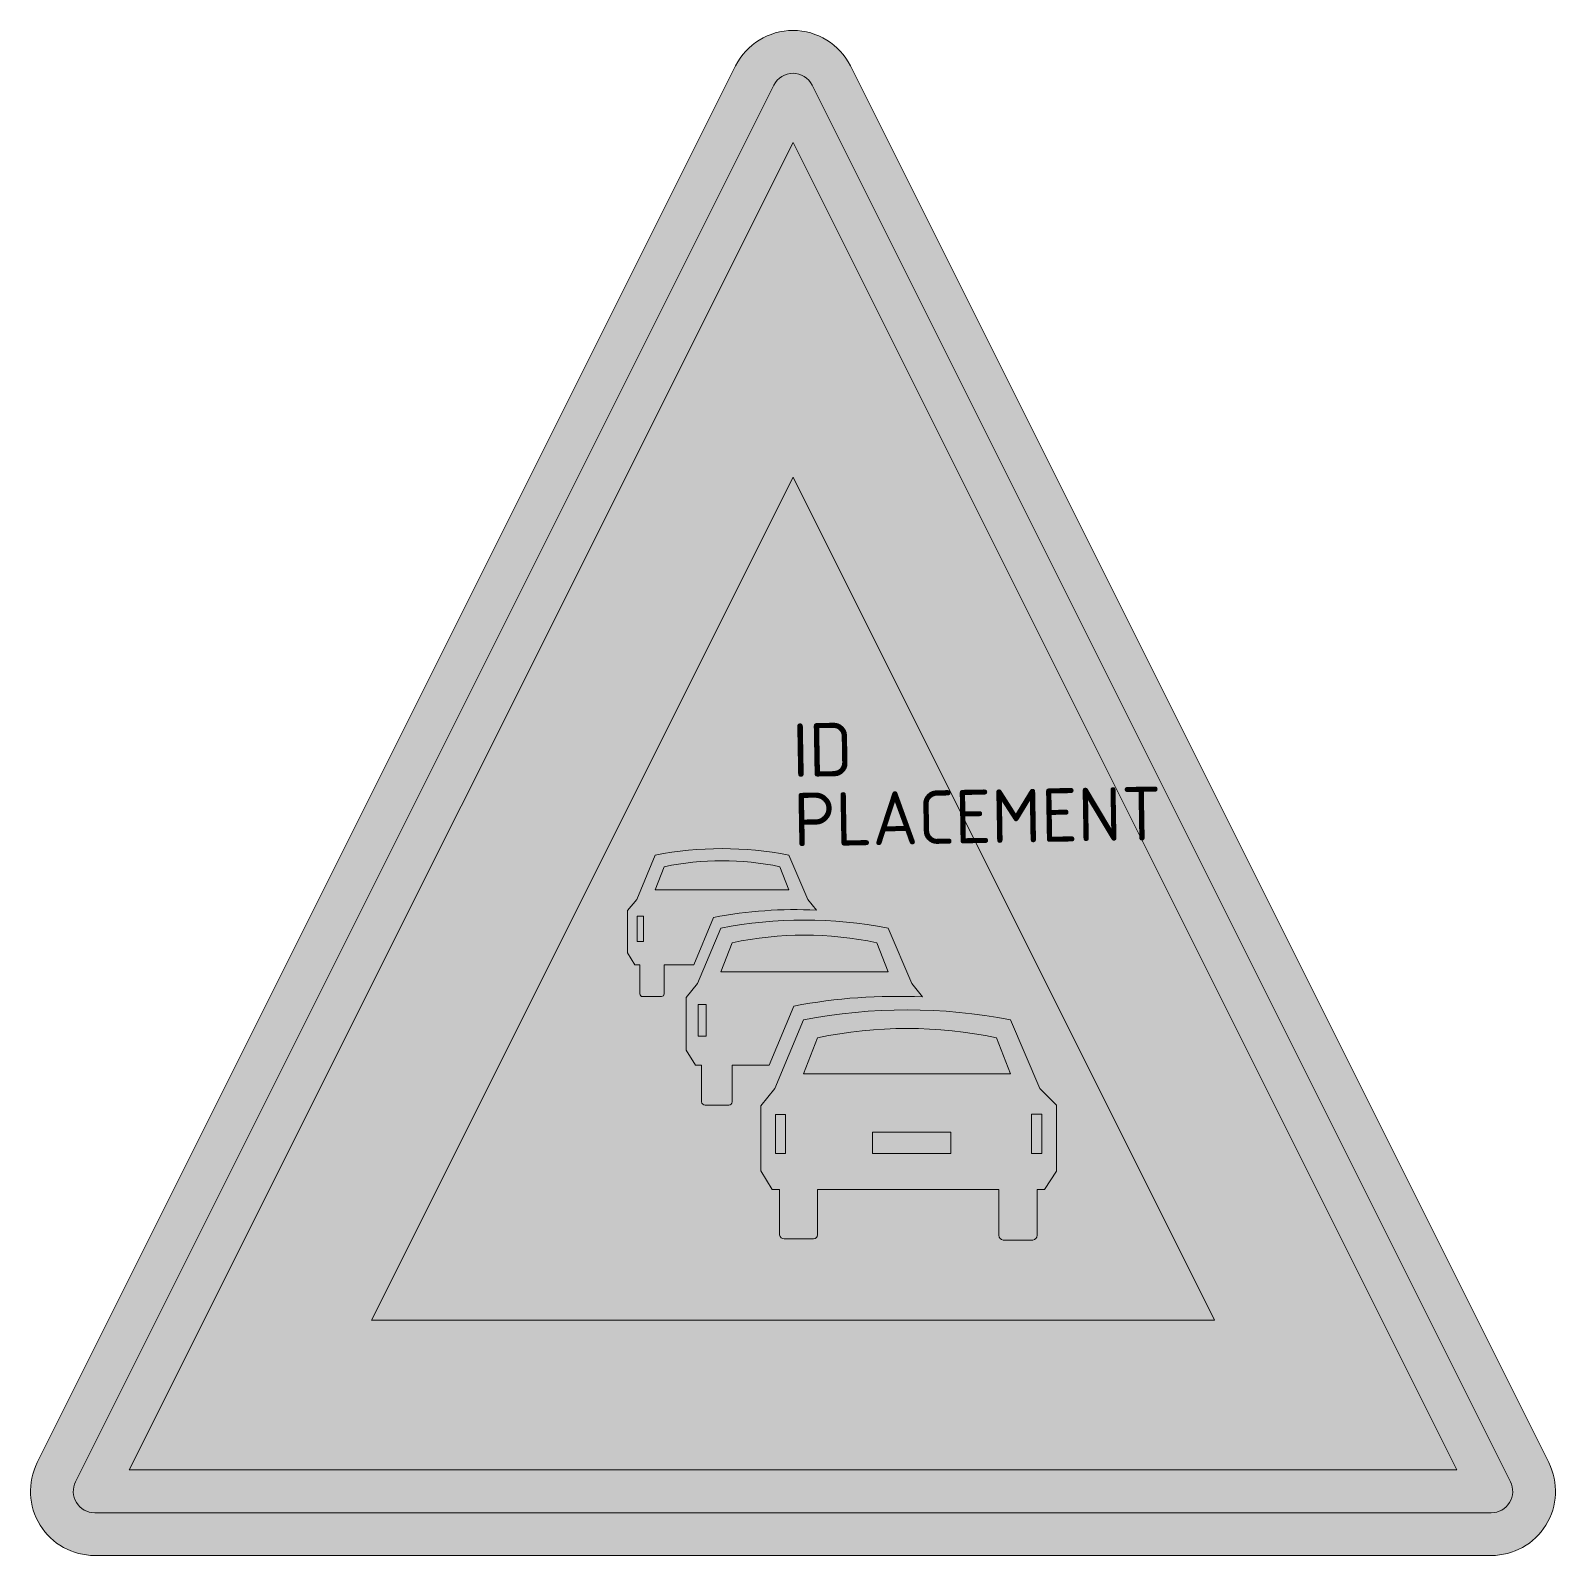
# Model space of a CAD drawing. Extents: x -3.56 to 3.56, y -3.56 to 3.56.
import ezdxf
from ezdxf.enums import TextEntityAlignment as Align

# ---------------------------------------------------------------- set-up
doc = ezdxf.new("R2010")
doc.units = 0
doc.styles.add('NLCS-ISO', font='NLCS-ISO.ttf', dxfattribs={"height": 0.25})

msp = doc.modelspace()

# ---------------------------------------------------------------- hatches: boundary and pattern name
at = {"true_color": 0xbb1e10}
h = msp.add_hatch(color=22, dxfattribs=at)
h.dxf.hatch_style = 1
h.paths.add_polyline_path([(-3.33066907387547e-16, -3.364589803375031), (-3.264589803375033, -3.36458980337503, -0.5575365158350488), (-3.354032522475023, -3.219868443825035), (-0.08944271909999257, 3.309311162925026, -0.2840790438404129), (-3.33066907387547e-16, 3.36458980337503), (-3.33066907387547e-16, 3.564589803375031, 0.2840790438404122), (-0.2683281572999753, 3.398753882025018), (-3.532917960675007, -3.130425724725043, 0.5575365158350504), (-3.264589803375031, -3.56458980337503), (-3.33066907387547e-16, -3.56458980337503)])
h = msp.add_hatch(color=22, dxfattribs=at)
h.dxf.hatch_style = 1
h.paths.add_polyline_path([(3.532917960675005, -3.130425724725042), (0.2683281572999748, 3.398753882025018, 0.2840790438404124), (-3.33066907387547e-16, 3.564589803375031), (-3.33066907387547e-16, 3.36458980337503, -0.2840790438404117), (0.08944271909999146, 3.309311162925026), (3.354032522475022, -3.219868443825035, -0.55753651583505), (3.264589803375031, -3.364589803375031), (-3.33066907387547e-16, -3.36458980337503), (-2.775557561562891e-16, -3.56458980337503), (3.26458980337503, -3.564589803375032, 0.5575365158350539)])
at = {"true_color": 0xf1f0ea}
h = msp.add_hatch(color=7, dxfattribs=at)
h.dxf.hatch_style = 1
h.paths.add_polyline_path([(-2.220446049250313e-16, 3.040983005625054), (-2.220446049250313e-16, 3.36458980337503, 0.2840790438404135), (-0.08944271909999268, 3.309311162925026), (-3.354032522475024, -3.219868443825035, 0.5575365158350518), (-3.264589803375033, -3.36458980337503), (-2.220446049250313e-16, -3.364589803375031), (-2.220446049250313e-16, -3.164589803375029), (-3.102786404500042, -3.164589803375028)])
h = msp.add_hatch(color=7, dxfattribs=at)
h.dxf.hatch_style = 1
h.paths.add_polyline_path([(0.08944271909999135, 3.309311162925026, 0.2840790438404112), (-2.220446049250313e-16, 3.36458980337503), (0, 3.04098300562505), (3.102786404500041, -3.164589803375031), (0, -3.164589803375029), (0, -3.36458980337503), (3.26458980337503, -3.364589803375031, 0.5575365158350514), (3.354032522475022, -3.219868443825035)])
at = {"true_color": 0xbb1e10}
h = msp.add_hatch(color=22, dxfattribs=at)
h.dxf.hatch_style = 1
h.paths.add_polyline_path([(-3.885780586188048e-16, 3.040983005625052), (-3.102786404500042, -3.164589803375029), (-3.885780586188048e-16, -3.164589803375029), (-4.440892098500626e-16, -2.46458980337503), (-1.970162612375115, -2.46458980337503), (-3.33066907387547e-16, 1.4757354213752)], flags=17)
h = msp.add_hatch(color=22, dxfattribs=at)
h.dxf.hatch_style = 1
h.paths.add_polyline_path([(-3.33066907387547e-16, 3.040983005625052), (-3.33066907387547e-16, 1.475735421375199), (1.970162612375114, -2.46458980337503), (-3.33066907387547e-16, -2.46458980337503), (-3.33066907387547e-16, -3.164589803375029), (3.102786404500042, -3.164589803375032)], flags=17)
at = {"true_color": 0xf1f0ea}
h = msp.add_hatch(color=7, dxfattribs=at)
h.dxf.hatch_style = 1
h.paths.add_polyline_path([(1.970162612375114, -2.46458980337503), (-8.881784197001252e-16, 1.475735421375199), (-1.970162612375115, -2.46458980337503)])
at = {"true_color": 0x2a292a}
h = msp.add_hatch(color=250, dxfattribs=at)
h.dxf.hatch_style = 1
h.paths.add_polyline_path([(-0.3710523673668291, -0.5817102175090847), (-0.3318618762414989, -0.4530787255108701), (-0.6443677111084893, -0.4530787255108699), (-0.6021638248908943, -0.3445637923375511, -0.05189506487094026), (-0.3318577875100317, -0.3164329344975993), (-0.3318618762414998, -0.2601557080051089, 0.04811535425331576), (-0.6443677111084893, -0.2902981482879554), (-0.7307871394261714, -0.4973024450738928), (-0.7729910256437673, -0.5495564332409991), (-0.7729910256437673, -0.7465024506144895), (-0.738825585493192, -0.8027797505465748), (-0.7167219031746175, -0.8027797505465749), (-0.7167219031746175, -0.939425156222999, 0.3700872447786742), (-0.7026484894601275, -0.9514950915179371), (-0.6142337629578538, -0.9514950942899585, 0.4142135623730947), (-0.6021638248908943, -0.9394251562229994), (-0.6021638248908943, -0.8027797505465748), (-0.4634985858690417, -0.8027797505465748)])
h.paths.add_polyline_path([(-0.6986333551580852, -0.6942484624473823), (-0.7287754835436804, -0.6942484624473824), (-0.7287754835436804, -0.575675249861617), (-0.6986333551580852, -0.5756752498616169)], flags=16)
h = msp.add_hatch(color=250, dxfattribs=at)
h.dxf.hatch_style = 1
h.paths.add_polyline_path([(-0.0193560413745093, -0.2902981482879554, 0.04811535425331589), (-0.3318618762414998, -0.2601557080051089), (-0.3318577875100317, -0.3164329344975996, -0.05189506487094044), (-0.06155175012916825, -0.3445637923375515), (-0.0193560413745093, -0.4530787255108701), (-0.3318618762414989, -0.4530787255108699), (-0.3710523673668291, -0.5817102175090847, -0.06033549912770747), (0.1092590956978317, -0.5475447773585103), (0.06907504282566279, -0.4973024450738925)])
h = msp.add_hatch(color=250, dxfattribs=at)
h.dxf.hatch_style = 1
h.paths.add_polyline_path([(0.004206955404202795, -0.9964062225785779), (0.05324282875092479, -0.8354601009835975), (-0.3377702996542231, -0.8354601009835977), (-0.2849640101722333, -0.6996841929374822, -0.05189506487094039), (0.0532479446479881, -0.6644863390049259), (0.05324282875092479, -0.5940712237218466, 0.04811535425331572), (-0.3377702996542231, -0.631786007120299), (-0.4458998999730888, -0.8907936436145998), (-0.4987061894550777, -0.9561748080768957), (-0.4987061894550777, -1.202597337796763), (-0.4559577535985087, -1.273012544968833), (-0.4283012140771341, -1.273012544968833), (-0.4283012140771341, -1.443985824806856, 0.3700872447786621), (-0.4106922963870527, -1.459087952936176), (-0.3000661417699586, -1.459087956404581, 0.414213562373095), (-0.2849640101722333, -1.443985824806856), (-0.2849640101722333, -1.273012544968833), (-0.1114634771851968, -1.273012544968833)])
h.paths.add_polyline_path([(-0.4056684854714057, -1.137216173334467), (-0.443382878618201, -1.137216173334466), (-0.443382878618201, -0.9888551585139191), (-0.4056684854714057, -0.9888551585139191)], flags=16)
h = msp.add_hatch(color=250, dxfattribs=at)
h.dxf.hatch_style = 1
h.paths.add_polyline_path([(0.4442559571560736, -0.6317860071202996, 0.04811535425331591), (0.05324282875092479, -0.5940712237218464), (0.0532479446479881, -0.664486339004926, -0.05189506487094041), (0.3914598994682095, -0.6996841929374826), (0.4442559571560736, -0.8354601009835976), (0.05324282875092479, -0.8354601009835975), (0.004206955404202795, -0.9964062225785786, -0.06033549912770744), (0.6051816151628024, -0.9536577867220095), (0.5549025788298252, -0.890793643614599)])
h = msp.add_hatch(color=250, dxfattribs=at)
h.dxf.hatch_style = 1
h.paths.add_polyline_path([(0.5333468850495304, -1.312449064158996), (0.04951167317859895, -1.312449064158996), (0.1148535770779553, -1.144441494938987, -0.05189506487094037), (0.5333532154025526, -1.100888069548075), (0.5333532154025526, -1.013757204255212, 0.04811598087193598), (0.04951167317859895, -1.060425049622936), (-0.08428666830723941, -1.380918162451521), (-0.1496285722065966, -1.461820074080448), (-0.1496285722065966, -1.766740518473418), (-0.09673214234968608, -1.853871497476591), (-0.06251025390946818, -1.853871497476591), (-0.06251025390946818, -2.065431895492141, 0.3700872447786716), (-0.04072117880565251, -2.08411909761488), (0.09616637066345213, -2.084119101906645, 0.4142135623730951), (0.1148535770779553, -2.065431895492142), (0.1148535770779553, -1.853871497476591), (0.5385521718171891, -1.853871497476591), (0.5548923470357003, -1.685394775405202), (0.3713237286291182, -1.685394775405202), (0.3713237286291182, -1.584816239150996), (0.5548923470357003, -1.584816239150996)])
h.paths.add_polyline_path([(-0.03450477213745096, -1.685838606844491), (-0.08117213462011463, -1.685838606844491), (-0.08117213462011463, -1.502258369188868), (-0.03450477213745096, -1.502258369188868)], flags=16)
h = msp.add_hatch(color=250, dxfattribs=at)
h.dxf.hatch_style = 1
edge = h.paths.add_edge_path()
edge.add_line((0.5333468850495304, -1.312449064158996), (1.017182096920463, -1.312449064158996))
edge.add_line((1.017182096920463, -1.312449064158996), (0.95185285372715, -1.144441494938989))
edge.add_arc((0.5522499154645892, -2.951745061978287), 1.850953454763529, 77.53223420008082, 90.58495256387346)
edge.add_line((0.5333532154025526, -1.100888069548075), (0.5333532154025509, -1.013757204247298))
edge.add_arc((0.5434444760946242, -3.547359585601954), 2.533622477866097, 78.98363755886618, 90.22820612833578, ccw=False)
edge.add_line((1.027592670455778, -1.060425049622936), (1.154094972093421, -1.380918162451521))
edge.add_line((1.154094972093421, -1.380918162451521), (1.231306024882016, -1.459087952936176))
edge.add_line((1.231306024882016, -1.459087952936176), (1.231306024882016, -1.768374625763453))
edge.add_line((1.231306024882016, -1.768374625763453), (1.175992945839266, -1.853871497476591))
edge.add_line((1.175992945839266, -1.853871497476591), (1.140795574047356, -1.853871497476591))
edge.add_line((1.140795574047356, -1.853871497476591), (1.140795574047356, -2.067613676759435))
edge.add_arc((1.048199345298098, -2.005570888488375), 0.1114601684685276, 310.562853459807, 326.1764990915734, ccw=False)
edge.add_line((1.120679866796507, -2.090246405365163), (0.9823664738072626, -2.090246405365163))
edge.add_arc((0.9945896630708138, -2.059777180303454), 0.032829560332628, 189.9183518021943, 248.1410666980022, ccw=False)
edge.add_line((0.9622507665564228, -2.065431895492142), (0.9622507665564228, -1.853871497476591))
edge.add_line((0.9622507665564228, -1.853871497476591), (0.5385521718171891, -1.853871497476591))
edge.add_line((0.5385521718171891, -1.853871497476591), (0.5548923470357003, -1.685394775405202))
edge.add_line((0.5548923470357003, -1.685394775405202), (0.7384609654422825, -1.685394775405202))
edge.add_line((0.7384609654422825, -1.685394775405202), (0.7384609654422825, -1.584816239150996))
edge.add_line((0.7384609654422825, -1.584816239150996), (0.5548923470357003, -1.584816239150996))
edge.add_line((0.5548923470357003, -1.584816239150996), (0.5333468850495304, -1.312449064158996))
h.paths.add_polyline_path([(1.115645824086743, -1.685394775405202), (1.163428302653085, -1.685394775405202), (1.163428302653085, -1.501836388792746), (1.115645824086743, -1.501836388792746)], flags=16)

# ---------------------------------------------------------------- linework, layer by layer
at = {"color": 22, "lineweight": 0, "true_color": 0xbb1e10}
msp.add_lwpolyline([(3.532917960675006, -3.130425724725044), (0.2683281572999751, 3.398753882025018, 0.6180339887498958), (-0.2683281572999757, 3.398753882025018), (-3.532917960675007, -3.130425724725044, 0.5575365158350511), (-3.26458980337503, -3.56458980337503), (3.26458980337503, -3.564589803375031, 0.5575365158350506)], format="xyb", close=True, dxfattribs=at)
at = {"color": 7, "lineweight": 0, "true_color": 0xf1f0ea}
msp.add_lwpolyline([(3.354032522475022, -3.219868443825035), (0.08944271909999145, 3.309311162925026, 0.6180339887498948), (-0.08944271909999259, 3.309311162925026), (-3.354032522475024, -3.219868443825036, 0.5575365158350514), (-3.264589803375031, -3.36458980337503), (3.26458980337503, -3.364589803375031, 0.5575365158350514)], format="xyb", close=True, dxfattribs=at)
for points in [[(3.102786404500042, -3.164589803375031), (-5.689893001203927e-16, 3.040983005625052), (-3.102786404500041, -3.164589803375028)], [(1.970162612375114, -2.46458980337503), (-5.689893001203927e-16, 1.475735421375199), (-1.970162612375115, -2.46458980337503)]]:
    msp.add_lwpolyline(points, close=True, dxfattribs=at)
at = {"color": 250, "lineweight": 0, "true_color": 0x2a292a}
for points in [[(0.1092590956978317, -0.54754477735851, 0.06033549912770744), (-0.3710523673668293, -0.5817102175090845), (-0.4634985858690421, -0.8027797505465748), (-0.6021638248908938, -0.8027797505465748), (-0.6021638248908938, -0.9394251562229994, -0.4140150719250588), (-0.614225582722894, -0.9514950915179372), (-0.7026484894601275, -0.9514950915179372, -0.3700872447786658), (-0.7167219031746179, -0.9394251562229994), (-0.7167219031746179, -0.8027797505465748), (-0.7388255854931918, -0.8027797505465748), (-0.7729910256437671, -0.7465024506144893), (-0.7729910256437671, -0.549556433240999), (-0.7307871394261709, -0.4973024450738925), (-0.6443677111084896, -0.2902981482879552, -0.09645400795692603), (-0.01935604137450908, -0.2902981482879552), (0.06907504282566235, -0.4973024450738925)], [(-0.01935604137450908, -0.4530787255108699), (-0.6443677111084896, -0.4530787255108699), (-0.6021638248908938, -0.3445637923375515, -0.1040704015068488), (-0.06155175012916825, -0.3445637923375515)], [(0.6051816151628024, -0.9536577867220093, 0.06033549912770744), (0.004206955404203017, -0.9964062225785779), (-0.1114634771851963, -1.273012544968833), (-0.2849640101722337, -1.273012544968833), (-0.2849640101722337, -1.443985824806856, -0.4140150719250588), (-0.3000559065074271, -1.459087952936176), (-0.4106922963870532, -1.459087952936176, -0.3700872447786658), (-0.4283012140771341, -1.443985824806856), (-0.4283012140771341, -1.273012544968833), (-0.4559577535985084, -1.273012544968833), (-0.4987061894550779, -1.202597337796763), (-0.4987061894550779, -0.9561748080768957), (-0.4458998999730885, -0.8907936436145991), (-0.3377702996542231, -0.6317860071202992, -0.09645400795692603), (0.4442559571560731, -0.6317860071202992), (0.5549025788298256, -0.8907936436145991)], [(0.4442559571560731, -0.8354601009835976), (-0.3377702996542231, -0.8354601009835976), (-0.2849640101722337, -0.6996841929374824, -0.1040704015068488), (0.391459899468209, -0.6996841929374824)], [(0.9622507665564219, -1.853871497476591), (0.3295411694866743, -1.853871497476591), (0.1148535770779557, -1.853871497476591), (0.1148535770779557, -2.065431895492141, -0.4140150719250588), (0.09617903566126307, -2.08411909761488), (-0.04072117880565251, -2.08411909761488, -0.3700872447786658), (-0.06251025390946796, -2.065431895492141), (-0.06251025390946796, -1.853871497476591), (-0.09673214234968586, -1.853871497476591), (-0.1496285722065966, -1.766740518473418), (-0.1496285722065966, -1.461820074080448), (-0.08428666830723897, -1.380918162451521), (0.04951167317859917, -1.060425049622937, -0.09645400795692603), (1.017182096920462, -1.060425049622937), (1.154094972093422, -1.380918162451521), (1.231306024882017, -1.459087952936176), (1.231306024882017, -1.768374625763453), (1.175992945839266, -1.853871497476591), (1.140795574047357, -1.853871497476591), (1.140795574047357, -2.067613676759435, -0.3733752192359645), (1.120679866796516, -2.090246405365163), (0.982366473807263, -2.090246405365163, -0.40561552954846), (0.9622507665564219, -2.067613676759435)], [(1.017182096920462, -1.312449064158996), (0.04951167317859917, -1.312449064158996), (0.1148535770779557, -1.144441494938987, -0.1040704015068488), (0.9518528537271504, -1.144441494938987)]]:
    msp.add_lwpolyline(points, format="xyb", close=True, dxfattribs=at)
for points in [[(-0.6986333551580854, -0.6942484624473824), (-0.6986333551580854, -0.5756752498616169), (-0.7287754835436806, -0.5756752498616169), (-0.7287754835436806, -0.6942484624473824)], [(-0.4056684854714059, -1.137216173334467), (-0.4056684854714059, -0.9888551585139191), (-0.443382878618201, -0.9888551585139191), (-0.443382878618201, -1.137216173334467)], [(-0.03450477213745096, -1.685838606844491), (-0.03450477213745096, -1.502258369188868), (-0.08117213462011486, -1.502258369188868), (-0.08117213462011486, -1.685838606844491)], [(1.163428302653085, -1.685394775405202), (1.163428302653085, -1.501836388792746), (1.115645824086743, -1.501836388792746), (1.115645824086743, -1.685394775405202)], [(0.7384609654422825, -1.685394775405202), (0.3713237286291173, -1.685394775405202), (0.3713237286291173, -1.584816239150996), (0.7384609654422825, -1.584816239150996)]]:
    msp.add_lwpolyline(points, close=True, dxfattribs=at)

# ---------------------------------------------------------------- texts
at = {"style": 'NLCS-ISO'}
msp.add_attdef('ID', text='', height=0.25, rotation=1, dxfattribs=at).set_placement((0, 0), align=Align.BOTTOM_LEFT)
msp.add_attdef('PLACEMENT', text='', height=0.25, rotation=1, dxfattribs=at).set_placement((0, 0), align=Align.TOP_LEFT)

doc.saveas('drawing.dxf')
